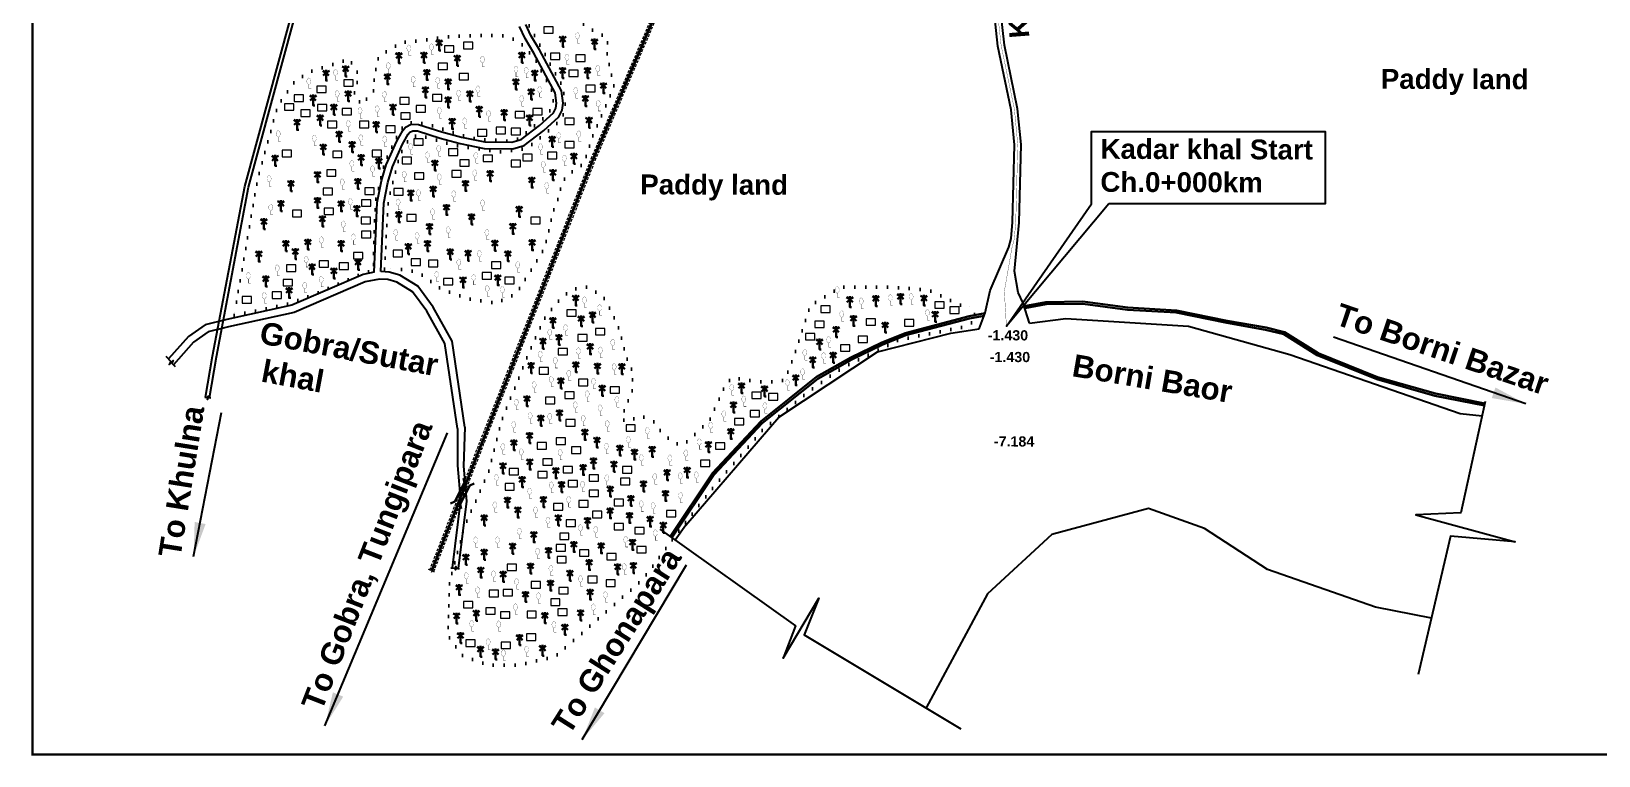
# Model space of a CAD drawing. Header units: millimetres. Extents: x 103 to 27159, y -166022 to -48.
# Drawn here: x 22627 to 25508, y -166022 to -164690 of the extents above; entities that cross this region are included whole.
import ezdxf

# ---------------------------------------------------------------- set-up
doc = ezdxf.new("R2010")
doc.units = ezdxf.units.MM
doc.header["$MEASUREMENT"] = 0
for name, pattern in [('CENTERX2', [4, 2.5, -0.5, 0.5, -0.5]), ('DASHED2', [0.375, 0.25, -0.125]), ('DOT2', [0.125, 0, -0.125]), ('HIDDENX2', [0.75, 0.5, -0.25])]:
    doc.linetypes.add(name, pattern=pattern)
for name, color, linetype in [('boundary', 7, 'Continuous'), ('Earthen Emb', 42, 'Continuous'), ('Home Stead', 151, 'Continuous'), ('Khal', 4, 'Continuous'), ('TEXT', 5, 'Continuous'), ('Trees', 77, 'Continuous')]:
    doc.layers.add(name, color=color, linetype=linetype)
for name, color, linetype, lineweight in [('Bridge or Culvert', 7, 'Continuous', 25), ('Earthan Road', 7, 'DASHED2', 9), ('HOUSE', 144, 'Continuous', 18), ('PUCCA ROAD', 1, 'Continuous', 30), ('Rail Line', 14, 'TRACKS', 35)]:
    doc.layers.add(name, color=color, linetype=linetype, lineweight=lineweight)
doc.styles.get("Standard").update_dxf_attribs({"font": 'arial.ttf'})
doc.styles.add('sum', font='arialbd.ttf')
doc.linetypes.add('TRACKS', pattern='A,0.15,[130,ltypeshp.shx,S=0.25,R=0,X=0,Y=0],0.15', length=0.3)
doc.dimstyles.get("Standard").update_dxf_attribs({"dimtxt": 0.18, "dimasz": 0.18, "dimexe": 0.18, "dimexo": 0.0625, "dimgap": 0.09, "dimtad": 0, "dimtih": 1, "dimtoh": 1, "dimdec": 4, "dimzin": 0, "dimdsep": 46, "dimtxsty": 'Standard', "dimblk": 'DATUMBLANK', "dimcen": 0.09, "dimadec": 0, "dimazin": 0, "dimtfac": 1, "dimtdec": 4, "dimtofl": 0, "dimtmove": 0, "dimatfit": 3, "dimfxl": 1, "dimtolj": 1, "dimtzin": 0, "dimarcsym": 0})

# ---------------------------------------------------------------- blocks, each defined once
blk = doc.blocks.new('A$C7FEE66E4')
at = {"layer": 'Trees', "linetype": 'Continuous', "const_width": 0.000142}
blk.add_lwpolyline([(0, 0, 0.606435), (0, 0.0049, 0.606435)], format="xyb", close=True, dxfattribs=at)
at = {"layer": 'Trees', "linetype": 'Continuous', "const_width": 0.000252}
for points in [[(0, 0), (0, -0.0029)], [(0, -0.0029), (0.0017, -0.0029)]]:
    blk.add_lwpolyline(points, dxfattribs=at)
blk = doc.blocks.new('A$C01DB3217')
at = {"layer": 'Trees', "color": 1, "lineweight": 30}
blk.add_lwpolyline([(0, 0.0028), (0, -0.0071), (0.0015, -0.0071)], dxfattribs=at)
for centre, start, end in [((-0.012, -0.0154), 41.2491, 62.6782), ((0.012, -0.0154), 117.3218, 138.7509)]:
    blk.add_arc(centre, 0.0195, start, end, dxfattribs=at)
blk = doc.blocks.new('_DatumBlank')
at = {"color": 0, "linetype": 'ByBlock', "lineweight": -2}
for p, q in [((0, 0.577), (-1, 0)), ((0, -0.577), (0, 0.577)), ((-1, 0), (0, -0.577))]:
    blk.add_line(p, q, dxfattribs=at)
blk = doc.blocks.new('A$C3B865840')
at = {"layer": 'Bridge or Culvert', "color": 7, "linetype": 'Continuous', "lineweight": 30}
for points in [[(0, 43.6), (13.8, 33.1), (91.3, 33.3), (105, 44.2)], [(0.2, 0), (13.9, 10.6), (91.4, 10.9), (105.2, 0.2)]]:
    blk.add_lwpolyline(points, dxfattribs=at)

msp = doc.modelspace()

# ---------------------------------------------------------------- linework, layer by layer
at = {"layer": 'boundary', "color": 0, "const_width": 4.13}
msp.add_lwpolyline([(22629.4, -162792.3), (27156.7, -162792.3), (27156.7, -166019.4), (22629.4, -166019.4), (22629.4, -162792.3)], dxfattribs=at)
at = {"layer": 'Earthan Road', "color": 7, "linetype": 'HIDDENX2', "ltscale": 10}
for points in [[(23359.7, -165680), (23505.4, -165308.9), (23656.4, -164924.1), (23941.6, -164260.3), (24122.2, -163932.4), (24303.3, -163645.5), (24558.2, -163266.5), (24706.9, -162998.8)], [(23367.1, -165682.9), (23512.8, -165311.8), (23663.8, -164927.1), (23948.8, -164263.8), (24129.1, -163936.5), (24310, -163649.9), (24565, -163270.7), (24713.8, -163002.8)], [(23356.8, -165678.9), (23362.9, -165681.3), (23363.9, -165679.3), (23362.9, -165684), (23364, -165681.6), (23367.9, -165683.3)]]:
    msp.add_lwpolyline(points, dxfattribs=at)
at = {"layer": 'Earthen Emb', "lineweight": 30}
for points in [[(25299.1, -165374.1), (25208.3, -165355.9), (25101.7, -165325.7), (24992.5, -165281.8), (24931, -165243), (24896.8, -165234.5), (24825.6, -165222), (24732.1, -165203), (24642.7, -165197.7), (24560.1, -165186.6), (24492.4, -165187.6), (24452.1, -165195.1)], [(24380.3, -165208.3), (24350.9, -165213.7), (24233.5, -165244.7), (24189.4, -165262.7), (24133.7, -165289.5), (24070.7, -165325.2), (23968.1, -165407.1), (23879.5, -165502.1), (23801.5, -165618.5)], [(24378.6, -165212.7), (24351.8, -165217.6), (24234.8, -165248.5), (24191, -165266.3), (24135.6, -165293.1), (24073, -165328.5), (23970.8, -165410), (23882.7, -165504.6), (23804.8, -165620.8)], [(25298.2, -165378), (25207.4, -165359.8), (25100.4, -165329.5), (24990.7, -165285.4), (24929.4, -165246.8), (24896, -165238.4), (24824.8, -165226), (24731.6, -165206.9), (24642.3, -165201.7), (24559.8, -165190.6), (24492.8, -165191.6), (24453.3, -165198.9)]]:
    msp.add_lwpolyline(points, dxfattribs=at)
at = {"layer": 'Home Stead', "color": 7, "linetype": 'DOT2', "lineweight": 50, "ltscale": 159.474072, "flags": 128}
for points in [[(23276.5, -165127.1), (23283.5, -165002), (23304.5, -164916.6), (23323.8, -164884.4), (23341.1, -164881.1), (23402.3, -164899), (23487.2, -164911.7), (23538.8, -164905), (23589.8, -164863.1), (23603.7, -164846.7), (23609.2, -164827.4), (23604.5, -164792.5), (23579, -164746.2), (23539.6, -164674.4), (23534.5, -164637.3), (23542.3, -164602.6), (23548.8, -164594.8), (23557.9, -164592.9), (23566.6, -164594.2), (23578.3, -164615.3), (23605.2, -164641.2), (23633.2, -164670.7), (23657.5, -164687), (23686.4, -164702.5), (23686, -164735.7), (23698.6, -164791.9), (23657.9, -164885.9), (23643.6, -164932.5), (23626.6, -164944.3), (23611.8, -164954.5), (23601.5, -164970.9), (23597.9, -164993.5), (23589.2, -165011.9), (23570.2, -165090.1), (23518.6, -165172.2), (23482.5, -165189.4), (23431.7, -165182), (23382.5, -165164.8), (23337.4, -165132), (23294.6, -165126.3), (23276.5, -165127.1)], [(23000.2, -165212.4), (23099.7, -165191.3), (23149.8, -165172.5), (23236.3, -165134.8), (23253.5, -165130.7), (23256, -165127.3), (23257.2, -165059.4), (23260.1, -165000.7), (23276.6, -164930.8), (23305, -164871.3), (23320.6, -164858.3), (23334.1, -164857.4), (23360.6, -164862.6), (23422.3, -164882.1), (23452.9, -164889.3), (23475.1, -164889.8), (23503.3, -164891.8), (23520.7, -164888.5), (23544.1, -164871), (23577, -164842.6), (23587.5, -164822.7), (23584.1, -164799.3), (23552.2, -164739.1), (23522.5, -164706.9), (23491.1, -164697.5), (23442, -164697.5), (23385.3, -164700.5), (23342.2, -164707.4), (23308.2, -164710), (23265.9, -164736), (23258.4, -164771.1), (23256.3, -164800), (23235, -164824.7), (23220.5, -164807.5), (23229.5, -164770.4), (23211.6, -164740.8), (23173.1, -164753.2), (23137.5, -164764.6), (23110.5, -164784.1), (23080.2, -164826.8), (23043.6, -164960.1), (23018.2, -165107.3), (23000.2, -165212.4)], [(24335.1, -165193), (24278.3, -165166.1), (24212.4, -165160.4), (24114.4, -165160.4), (24058.9, -165194.2), (24027.1, -165292.8), (24012.3, -165330.7), (23996.2, -165334.5), (23972.3, -165334.5), (23945.1, -165331.6), (23917, -165326.6), (23904.1, -165337.6), (23874, -165405.7), (23854.2, -165423.6), (23837.1, -165441.8), (23820.5, -165450.9), (23804.2, -165443.4), (23785.2, -165425.9), (23771.1, -165407.5), (23747.6, -165396.5), (23730.9, -165403.9), (23719.9, -165406.6), (23711.9, -165401.9), (23715.8, -165391.8), (23724, -165370.1), (23731.4, -165355.6), (23732.8, -165316.7), (23720, -165287.3), (23708.6, -165239.4), (23683.3, -165183.4), (23652.4, -165159.7), (23620.7, -165164.5), (23599, -165182.2), (23569.6, -165218.6), (23544.4, -165275.4), (23492.9, -165402.1), (23467.8, -165500.1), (23424.3, -165598.1), (23396.2, -165702.2), (23393.2, -165800.9), (23419.1, -165837.1), (23466.7, -165855.2), (23524, -165855.2), (23591, -165838.9), (23672.4, -165767.2), (23753, -165695.8), (23810, -165618.2), (23883.9, -165524.2), (23974.2, -165420.3), (24055.4, -165352.2), (24119.2, -165307.8), (24222.9, -165256.9), (24339, -165234), (24363, -165221.9), (24358.4, -165196.8), (24335.1, -165193)]]:
    msp.add_lwpolyline(points, dxfattribs=at)
at = {"layer": 'HOUSE'}
for points in [[(23569.4, -164693.3), (23586.5, -164693.3), (23586.5, -164681.4), (23569.4, -164681.4), (23569.4, -164693.3)], [(23386.6, -164728.2), (23403.7, -164728.2), (23403.7, -164716.3), (23386.6, -164716.3), (23386.6, -164728.2)], [(23422, -164721.8), (23439.1, -164721.8), (23439.1, -164709.9), (23422, -164709.9), (23422, -164721.8)], [(23375.4, -164760.2), (23392.5, -164760.2), (23392.5, -164748.2), (23375.4, -164748.2), (23375.4, -164760.2)], [(23581.8, -164741.6), (23598.8, -164741.6), (23598.8, -164729.7), (23581.8, -164729.7), (23581.8, -164741.6)], [(23628.1, -164745.2), (23645.2, -164745.2), (23645.2, -164733.3), (23628.1, -164733.3), (23628.1, -164745.2)], [(23201.5, -164790.9), (23218.6, -164790.9), (23218.6, -164778.9), (23201.5, -164778.9), (23201.5, -164790.9)], [(23413.8, -164779.1), (23430.9, -164779.1), (23430.9, -164767.1), (23413.8, -164767.1), (23413.8, -164779.1)], [(23615.5, -164773.1), (23632.5, -164773.1), (23632.5, -164761.2), (23615.5, -164761.2), (23615.5, -164773.1)], [(23110.7, -164818.6), (23127.8, -164818.6), (23127.8, -164806.6), (23110.7, -164806.6), (23110.7, -164818.6)], [(23151.9, -164802.6), (23169, -164802.6), (23169, -164790.6), (23151.9, -164790.6), (23151.9, -164802.6)], [(23304.9, -164823.6), (23321.9, -164823.6), (23321.9, -164811.7), (23304.9, -164811.7), (23304.9, -164823.6)], [(23364.8, -164818.2), (23381.9, -164818.2), (23381.9, -164806.2), (23364.8, -164806.2), (23364.8, -164818.2)], [(23646.6, -164801), (23663.7, -164801), (23663.7, -164789), (23646.6, -164789), (23646.6, -164801)], [(23092.8, -164834.9), (23109.9, -164834.9), (23109.9, -164823), (23092.8, -164823), (23092.8, -164834.9)], [(23122.9, -164846.3), (23140, -164846.3), (23140, -164834.3), (23122.9, -164834.3), (23122.9, -164846.3)], [(23153.4, -164836.3), (23170.5, -164836.3), (23170.5, -164824.3), (23153.4, -164824.3), (23153.4, -164836.3)], [(23198.6, -164843.6), (23215.7, -164843.6), (23215.7, -164831.6), (23198.6, -164831.6), (23198.6, -164843.6)], [(23306.8, -164851.6), (23323.9, -164851.6), (23323.9, -164839.6), (23306.8, -164839.6), (23306.8, -164851.6)], [(23334.8, -164838.5), (23351.9, -164838.5), (23351.9, -164826.5), (23334.8, -164826.5), (23334.8, -164838.5)], [(23516.7, -164849.1), (23533.8, -164849.1), (23533.8, -164837.2), (23516.7, -164837.2), (23516.7, -164849.1)], [(23549.3, -164843.5), (23566.4, -164843.5), (23566.4, -164831.5), (23549.3, -164831.5), (23549.3, -164843.5)], [(23171.6, -164867.1), (23188.7, -164867.1), (23188.7, -164855.2), (23171.6, -164855.2), (23171.6, -164867.1)], [(23230.7, -164867.1), (23247.8, -164867.1), (23247.8, -164855.2), (23230.7, -164855.2), (23230.7, -164867.1)], [(23278.9, -164875.8), (23295.9, -164875.8), (23295.9, -164863.9), (23278.9, -164863.9), (23278.9, -164875.8)], [(23447.2, -164882.4), (23464.3, -164882.4), (23464.3, -164870.4), (23447.2, -164870.4), (23447.2, -164882.4)], [(23481.9, -164878), (23499, -164878), (23499, -164866), (23481.9, -164866), (23481.9, -164878)], [(23509.5, -164879.9), (23526.6, -164879.9), (23526.6, -164867.9), (23509.5, -164867.9), (23509.5, -164879.9)], [(23607.8, -164861.4), (23624.9, -164861.4), (23624.9, -164849.4), (23607.8, -164849.4), (23607.8, -164861.4)], [(23330.5, -164899.4), (23347.6, -164899.4), (23347.6, -164887.5), (23330.5, -164887.5), (23330.5, -164899.4)], [(23607.9, -164904.1), (23625, -164904.1), (23625, -164892.1), (23607.9, -164892.1), (23607.9, -164904.1)], [(23088.2, -164920.4), (23105.3, -164920.4), (23105.3, -164908.4), (23088.2, -164908.4), (23088.2, -164920.4)], [(23181.3, -164921.9), (23198.3, -164921.9), (23198.3, -164910), (23181.3, -164910), (23181.3, -164921.9)], [(23253.8, -164920.4), (23270.9, -164920.4), (23270.9, -164908.4), (23253.8, -164908.4), (23253.8, -164920.4)], [(23309, -164933.2), (23326.1, -164933.2), (23326.1, -164921.2), (23309, -164921.2), (23309, -164933.2)], [(23394.2, -164918), (23411.3, -164918), (23411.3, -164906), (23394.2, -164906), (23394.2, -164918)], [(23415, -164938), (23432.1, -164938), (23432.1, -164926.1), (23415, -164926.1), (23415, -164938)], [(23457.9, -164929.3), (23475, -164929.3), (23475, -164917.4), (23457.9, -164917.4), (23457.9, -164929.3)], [(23509.3, -164938.7), (23526.3, -164938.7), (23526.3, -164926.8), (23509.3, -164926.8), (23509.3, -164938.7)], [(23530.6, -164927.7), (23547.7, -164927.7), (23547.7, -164915.8), (23530.6, -164915.8), (23530.6, -164927.7)], [(23576.3, -164924), (23593.3, -164924), (23593.3, -164912.1), (23576.3, -164912.1), (23576.3, -164924)], [(23170.2, -164956.3), (23187.3, -164956.3), (23187.3, -164944.3), (23170.2, -164944.3), (23170.2, -164956.3)], [(23331.6, -164961.7), (23348.7, -164961.7), (23348.7, -164949.7), (23331.6, -164949.7), (23331.6, -164961.7)], [(23400.1, -164957.7), (23417.2, -164957.7), (23417.2, -164945.8), (23400.1, -164945.8), (23400.1, -164957.7)], [(23163.9, -164990.2), (23180.9, -164990.2), (23180.9, -164978.3), (23163.9, -164978.3), (23163.9, -164990.2)], [(23240.3, -164989.6), (23257.4, -164989.6), (23257.4, -164977.7), (23240.3, -164977.7), (23240.3, -164989.6)], [(23293.8, -164990.8), (23310.9, -164990.8), (23310.9, -164978.8), (23293.8, -164978.8), (23293.8, -164990.8)], [(23165.4, -165026.9), (23182.5, -165026.9), (23182.5, -165015), (23165.4, -165015), (23165.4, -165026.9)], [(23234.3, -165011.5), (23251.3, -165011.5), (23251.3, -164999.5), (23234.3, -164999.5), (23234.3, -165011.5)], [(23107.1, -165030.9), (23124.2, -165030.9), (23124.2, -165018.9), (23107.1, -165018.9), (23107.1, -165030.9)], [(23233.9, -165043.6), (23251, -165043.6), (23251, -165031.7), (23233.9, -165031.7), (23233.9, -165043.6)], [(23317.6, -165038.7), (23334.7, -165038.7), (23334.7, -165026.7), (23317.6, -165026.7), (23317.6, -165038.7)], [(23545.4, -165043.5), (23562.4, -165043.5), (23562.4, -165031.5), (23545.4, -165031.5), (23545.4, -165043.5)], [(23234.3, -165069.2), (23251.4, -165069.2), (23251.4, -165057.2), (23234.3, -165057.2), (23234.3, -165069.2)], [(23219.8, -165108.4), (23236.9, -165108.4), (23236.9, -165096.5), (23219.8, -165096.5), (23219.8, -165108.4)], [(23292.6, -165104.3), (23309.7, -165104.3), (23309.7, -165092.4), (23292.6, -165092.4), (23292.6, -165104.3)], [(23096.6, -165131.3), (23113.7, -165131.3), (23113.7, -165119.3), (23096.6, -165119.3), (23096.6, -165131.3)], [(23156.5, -165123.7), (23173.6, -165123.7), (23173.6, -165111.7), (23156.5, -165111.7), (23156.5, -165123.7)], [(23193.1, -165127.5), (23210.2, -165127.5), (23210.2, -165115.5), (23193.1, -165115.5), (23193.1, -165127.5)], [(23325.7, -165120.3), (23342.8, -165120.3), (23342.8, -165108.4), (23325.7, -165108.4), (23325.7, -165120.3)], [(23357.6, -165122.7), (23374.7, -165122.7), (23374.7, -165110.7), (23357.6, -165110.7), (23357.6, -165122.7)], [(23473.3, -165125.6), (23490.3, -165125.6), (23490.3, -165113.7), (23473.3, -165113.7), (23473.3, -165125.6)], [(23090.2, -165158), (23107.2, -165158), (23107.2, -165146), (23090.2, -165146), (23090.2, -165158)], [(23385.1, -165156.1), (23402.2, -165156.1), (23402.2, -165144.1), (23385.1, -165144.1), (23385.1, -165156.1)], [(23455.8, -165145.4), (23472.9, -165145.4), (23472.9, -165133.5), (23455.8, -165133.5), (23455.8, -165145.4)], [(23497.8, -165154), (23514.9, -165154), (23514.9, -165142), (23497.8, -165142), (23497.8, -165154)], [(23015, -165189.6), (23032.1, -165189.6), (23032.1, -165177.6), (23015, -165177.6), (23015, -165189.6)], [(23070, -165180.8), (23087, -165180.8), (23087, -165168.9), (23070, -165168.9), (23070, -165180.8)], [(24288.1, -165199), (24305.2, -165199), (24305.2, -165187.1), (24288.1, -165187.1), (24288.1, -165199)], [(23611.7, -165213.7), (23628.8, -165213.7), (23628.8, -165201.7), (23611.7, -165201.7), (23611.7, -165213.7)], [(24078.8, -165206.7), (24095.9, -165206.7), (24095.9, -165194.7), (24078.8, -165194.7), (24078.8, -165206.7)], [(24315.5, -165208.4), (24332.6, -165208.4), (24332.6, -165196.5), (24315.5, -165196.5), (24315.5, -165208.4)], [(23664.1, -165247.9), (23681.2, -165247.9), (23681.2, -165235.9), (23664.1, -165235.9), (23664.1, -165247.9)], [(24050.6, -165257.1), (24067.7, -165257.1), (24067.7, -165245.1), (24050.6, -165245.1), (24050.6, -165257.1)], [(24067.7, -165234.5), (24084.8, -165234.5), (24084.8, -165222.5), (24067.7, -165222.5), (24067.7, -165234.5)], [(24161.7, -165230.2), (24178.8, -165230.2), (24178.8, -165218.2), (24161.7, -165218.2), (24161.7, -165230.2)], [(24232.2, -165231.9), (24249.2, -165231.9), (24249.2, -165219.9), (24232.2, -165219.9), (24232.2, -165231.9)], [(23595.5, -165284.7), (23612.6, -165284.7), (23612.6, -165272.7), (23595.5, -165272.7), (23595.5, -165284.7)], [(23631.8, -165259.3), (23648.9, -165259.3), (23648.9, -165247.4), (23631.8, -165247.4), (23631.8, -165259.3)], [(24114.7, -165278), (24131.8, -165278), (24131.8, -165266), (24114.7, -165266), (24114.7, -165278)], [(24147.2, -165262.2), (24164.2, -165262.2), (24164.2, -165250.2), (24147.2, -165250.2), (24147.2, -165262.2)], [(23560.7, -165320), (23577.7, -165320), (23577.7, -165308), (23560.7, -165308), (23560.7, -165320)], [(23633.3, -165341.3), (23650.4, -165341.3), (23650.4, -165329.4), (23633.3, -165329.4), (23633.3, -165341.3)], [(23607.9, -165364.7), (23625, -165364.7), (23625, -165352.7), (23607.9, -165352.7), (23607.9, -165364.7)], [(23691.5, -165355.3), (23708.6, -165355.3), (23708.6, -165343.3), (23691.5, -165343.3), (23691.5, -165355.3)], [(23951.8, -165365.1), (23968.9, -165365.1), (23968.9, -165353.2), (23951.8, -165353.2), (23951.8, -165365.1)], [(23982.4, -165367.8), (23999.5, -165367.8), (23999.5, -165355.9), (23982.4, -165355.9), (23982.4, -165367.8)], [(23572.6, -165374.6), (23589.7, -165374.6), (23589.7, -165362.7), (23572.6, -165362.7), (23572.6, -165374.6)], [(23948.7, -165398.7), (23965.8, -165398.7), (23965.8, -165386.8), (23948.7, -165386.8), (23948.7, -165398.7)], [(23609.9, -165415.6), (23627, -165415.6), (23627, -165403.6), (23609.9, -165403.6), (23609.9, -165415.6)], [(23720.4, -165425), (23737.4, -165425), (23737.4, -165413.1), (23720.4, -165413.1), (23720.4, -165425)], [(23919.8, -165413.4), (23936.9, -165413.4), (23936.9, -165401.4), (23919.8, -165401.4), (23919.8, -165413.4)], [(23557.2, -165457.8), (23574.3, -165457.8), (23574.3, -165445.9), (23557.2, -165445.9), (23557.2, -165457.8)], [(23592, -165449.4), (23609.1, -165449.4), (23609.1, -165437.4), (23592, -165437.4), (23592, -165449.4)], [(23885, -165458.3), (23902.1, -165458.3), (23902.1, -165446.4), (23885, -165446.4), (23885, -165458.3)], [(23567.7, -165487.6), (23584.7, -165487.6), (23584.7, -165475.7), (23567.7, -165475.7), (23567.7, -165487.6)], [(23620.4, -165465.8), (23637.5, -165465.8), (23637.5, -165453.8), (23620.4, -165453.8), (23620.4, -165465.8)], [(23505.5, -165505.5), (23522.6, -165505.5), (23522.6, -165493.6), (23505.5, -165493.6), (23505.5, -165505.5)], [(23558.2, -165511), (23575.3, -165511), (23575.3, -165499), (23558.2, -165499), (23558.2, -165511)], [(23605, -165501.6), (23622, -165501.6), (23622, -165489.6), (23605, -165489.6), (23605, -165501.6)], [(23652.7, -165517), (23669.8, -165517), (23669.8, -165505), (23652.7, -165505), (23652.7, -165517)], [(23713.9, -165502.1), (23731, -165502.1), (23731, -165490.1), (23713.9, -165490.1), (23713.9, -165502.1)], [(23857.6, -165490.1), (23874.7, -165490.1), (23874.7, -165478.2), (23857.6, -165478.2), (23857.6, -165490.1)], [(23498, -165533.4), (23515.1, -165533.4), (23515.1, -165521.4), (23498, -165521.4), (23498, -165533.4)], [(23614.4, -165527.4), (23631.5, -165527.4), (23631.5, -165515.4), (23614.4, -165515.4), (23614.4, -165527.4)], [(23652.7, -165545.3), (23669.8, -165545.3), (23669.8, -165533.3), (23652.7, -165533.3), (23652.7, -165545.3)], [(23710.4, -165523.4), (23727.5, -165523.4), (23727.5, -165511.5), (23710.4, -165511.5), (23710.4, -165523.4)], [(23587.1, -165570.1), (23604.1, -165570.1), (23604.1, -165558.2), (23587.1, -165558.2), (23587.1, -165570.1)], [(23633.8, -165564.7), (23650.9, -165564.7), (23650.9, -165552.7), (23633.8, -165552.7), (23633.8, -165564.7)], [(23698.5, -165562.2), (23715.6, -165562.2), (23715.6, -165550.2), (23698.5, -165550.2), (23698.5, -165562.2)], [(23610.4, -165600), (23627.5, -165600), (23627.5, -165588), (23610.4, -165588), (23610.4, -165600)], [(23658.7, -165584.1), (23675.8, -165584.1), (23675.8, -165572.1), (23658.7, -165572.1), (23658.7, -165584.1)], [(23795, -165582.6), (23812, -165582.6), (23812, -165570.6), (23795, -165570.6), (23795, -165582.6)], [(23598.6, -165624.2), (23615.6, -165624.2), (23615.6, -165612.2), (23598.6, -165612.2), (23598.6, -165624.2)], [(23698.5, -165606.4), (23715.6, -165606.4), (23715.6, -165594.5), (23698.5, -165594.5), (23698.5, -165606.4)], [(23736.8, -165613.9), (23753.8, -165613.9), (23753.8, -165601.9), (23736.8, -165601.9), (23736.8, -165613.9)], [(23591.9, -165645.4), (23608.9, -165645.4), (23608.9, -165633.4), (23591.9, -165633.4), (23591.9, -165645.4)], [(23634.9, -165654.9), (23652, -165654.9), (23652, -165642.9), (23634.9, -165642.9), (23634.9, -165654.9)], [(23685.4, -165661.6), (23702.5, -165661.6), (23702.5, -165649.6), (23685.4, -165649.6), (23685.4, -165661.6)], [(23740.3, -165648.7), (23757.3, -165648.7), (23757.3, -165636.7), (23740.3, -165636.7), (23740.3, -165648.7)], [(23501.8, -165681.3), (23518.9, -165681.3), (23518.9, -165669.4), (23501.8, -165669.4), (23501.8, -165681.3)], [(23593.6, -165667.2), (23610.7, -165667.2), (23610.7, -165655.3), (23593.6, -165655.3), (23593.6, -165667.2)], [(23546, -165713.4), (23563, -165713.4), (23563, -165701.5), (23546, -165701.5), (23546, -165713.4)], [(23650.1, -165703.6), (23667.2, -165703.6), (23667.2, -165691.6), (23650.1, -165691.6), (23650.1, -165703.6)], [(23683.7, -165710.3), (23700.7, -165710.3), (23700.7, -165698.3), (23683.7, -165698.3), (23683.7, -165710.3)], [(23469, -165729.3), (23486.1, -165729.3), (23486.1, -165717.4), (23469, -165717.4), (23469, -165729.3)], [(23494.4, -165727.9), (23511.5, -165727.9), (23511.5, -165716), (23494.4, -165716), (23494.4, -165727.9)], [(23582, -165745.2), (23599, -165745.2), (23599, -165733.3), (23582, -165733.3), (23582, -165745.2)], [(23597.2, -165724), (23614.2, -165724), (23614.2, -165712.1), (23597.2, -165712.1), (23597.2, -165724)], [(23421.9, -165749.7), (23439, -165749.7), (23439, -165737.8), (23421.9, -165737.8), (23421.9, -165749.7)], [(23462.6, -165761.5), (23479.7, -165761.5), (23479.7, -165749.6), (23462.6, -165749.6), (23462.6, -165761.5)], [(23489.7, -165768.8), (23506.8, -165768.8), (23506.8, -165756.9), (23489.7, -165756.9), (23489.7, -165768.8)], [(23538.5, -165768), (23555.5, -165768), (23555.5, -165756), (23538.5, -165756), (23538.5, -165768)], [(23595.2, -165763.8), (23612.3, -165763.8), (23612.3, -165751.8), (23595.2, -165751.8), (23595.2, -165763.8)], [(23425.9, -165820.8), (23443, -165820.8), (23443, -165808.8), (23425.9, -165808.8), (23425.9, -165820.8)], [(23490.7, -165824.5), (23507.8, -165824.5), (23507.8, -165812.6), (23490.7, -165812.6), (23490.7, -165824.5)], [(23537.5, -165809.6), (23554.6, -165809.6), (23554.6, -165797.6), (23537.5, -165797.6), (23537.5, -165809.6)]]:
    msp.add_lwpolyline(points, dxfattribs=at)
at = {"layer": 'Khal', "color": 3, "lineweight": 25, "ltscale": 0.1}
for points in [[(24461.9, -165226.2), (24450.4, -165189.9), (24441.4, -165170.3), (24434.8, -165130.9), (24442.8, -165041.1), (24446.5, -164898.2), (24440.3, -164832.5), (24415.9, -164715.1), (24404.5, -164611.7), (24395.4, -164550.5), (24387.2, -164483.7), (24387.3, -164442.3), (24397.7, -164407.3), (24438.4, -164340.2), (24480.8, -164272.5), (24505.1, -164233.8), (24513.6, -164216.2), (24513.5, -164214.7)], [(24369.4, -165236.6), (24380.6, -165207.4), (24389.7, -165166.2), (24424, -165086.5), (24428.1, -165071), (24430.8, -165040.4), (24434.5, -164898.6), (24428.4, -164834.2), (24404.1, -164717), (24392.6, -164613.2)]]:
    msp.add_lwpolyline(points, dxfattribs=at)
at = {"layer": 'Khal', "color": 7, "linetype": 'CENTERX2', "lineweight": 30, "ltscale": 5, "const_width": 0.515}
msp.add_lwpolyline([(24419.5, -165232.2), (24418.4, -165209.1), (24415.8, -165168.1), (24429.7, -165088.5), (24434, -165072.1), (24436.8, -165040.7), (24440.5, -164898.4), (24434.4, -164833.4), (24410, -164716.1), (24398.5, -164612.4)], dxfattribs=at)
at = {"layer": 'Khal', "lineweight": 25, "ltscale": 0.1}
for points in [[(23257.6, -165132.9), (23263.1, -165004.5), (23271, -164965), (23279.6, -164935), (23298.9, -164891.6), (23309.9, -164872.3), (23315.3, -164865.9), (23325.7, -164860.4), (23339.2, -164861), (23382.1, -164874.7), (23418.2, -164884.5), (23460.9, -164893.3), (23510.7, -164893.9), (23527.8, -164888.7), (23561.5, -164863), (23587.2, -164839.6), (23591.4, -164830.9), (23592.9, -164821.7), (23590.4, -164802.9), (23551.2, -164729.8), (23535, -164703.1), (23524.9, -164681.1)], [(23269.7, -165131.4), (23275, -165005.9), (23282.7, -164967.9), (23290.9, -164939.1), (23309.6, -164897.1), (23319.8, -164879.2), (23323, -164875.4), (23328.4, -164872.5), (23337, -164872.9), (23378.7, -164886.2), (23415.4, -164896.2), (23459.6, -164905.3), (23512.4, -164905.9), (23533.3, -164899.6), (23569.2, -164872.2), (23597, -164846.9), (23602.9, -164834.5), (23605, -164821.9), (23602, -164799.1), (23561.6, -164723.9), (23545.6, -164697.5), (23536.2, -164677)], [(23424.3, -165417.8), (23400.6, -165259.3), (23366.1, -165196.7), (23337.5, -165158.2), (23304.6, -165138.2), (23284.8, -165132.4), (23269.7, -165131.4)], [(23257.6, -165132.9), (23237, -165137.1), (23106.4, -165193.4), (22986.7, -165219.4), (22946.6, -165229.2), (22916.2, -165251.1), (22879.4, -165292)], [(23410.5, -165419.9), (23387.1, -165263.9), (23354.3, -165204.3), (23327.9, -165168.8), (23298.9, -165151.2), (23282.4, -165146.3), (23267, -165145.2), (23241.2, -165150.5), (23110.7, -165206.8), (22989.9, -165233), (22952.6, -165242.1), (22925.6, -165261.6), (22888.6, -165302.7)], [(24461.9, -165226.2), (24528.6, -165218), (24754.4, -165231.6), (24940.5, -165283.9), (25253.9, -165392.5), (25294.1, -165396.7)], [(23830.2, -165598), (24001.2, -165399.2), (24182.4, -165278.9), (24317.7, -165244.7), (24369.4, -165236.6)], [(22874.3, -165287), (22884, -165296.7), (22880.7, -165302.1), (22888.2, -165295.2), (22885.8, -165299.8), (22891.9, -165306.2)], [(25299.9, -165370.4), (25254.9, -165575.1), (25172.3, -165578.6), (25354.7, -165628.3), (25235.9, -165617.8), (25176.6, -165872.4)], [(23424.3, -165417.8), (23421.5, -165489.2), (23427.5, -165553.5), (23411.9, -165677.7)], [(23410.5, -165419.9), (23410.5, -165487.8), (23416.4, -165551.6), (23400.7, -165676.3)], [(25200.7, -165768.7), (25097.9, -165748.8), (24899.6, -165679.1), (24783.7, -165604.1), (24681, -165567.3), (24503.3, -165614.7), (24384.8, -165723.9), (24272.1, -165933.7)], [(23782.8, -165605.1), (24031.9, -165782.8), (24009.1, -165842.4), (24074.6, -165732), (24047.6, -165799.1), (24335.7, -165971.9)], [(23830.2, -165598), (23810.9, -165625.2)], [(23398.6, -165676.1), (23406.3, -165676.7), (23406.8, -165679.9), (23407.4, -165673.7), (23408, -165677.1), (23414, -165678.1)]]:
    msp.add_lwpolyline(points, dxfattribs=at)
at = {"layer": 'PUCCA ROAD', "lineweight": 25}
for points in [[(22947.7, -165362.6), (22960.5, -165286.9), (23019.5, -164974.9), (23207.2, -164284.8), (23412.7, -163529.3), (23541.4, -163046.4), (23596.8, -162866.5)], [(22954.7, -165363.4), (22967.4, -165288.1), (23026.3, -164976.4), (23214, -164286.6), (23419.5, -163531.2), (23548.1, -163048.3), (23603.5, -162868.5)], [(22946.4, -165362.5), (22951, -165363.1), (22951.3, -165366.5), (22952.2, -165360.5), (22952.5, -165363.3), (22957, -165363.6)]]:
    msp.add_lwpolyline(points, dxfattribs=at)
at = {"layer": 'Rail Line', "color": 212, "ltscale": 10, "true_color": 0xc529d6}
msp.add_lwpolyline([(23363.4, -165681.5), (23509.1, -165310.3), (23660.1, -164925.6), (23945.2, -164262.1), (24125.7, -163934.4), (24306.6, -163647.7), (24561.6, -163268.6), (24710.4, -163000.8)], dxfattribs=at)
at = {"layer": 'TEXT', "color": 7}
msp.add_lwpolyline([(24608.2, -165006.9), (24419.5, -165232.2), (24575.8, -165006.9), (24575.8, -164873.9), (25005.6, -164873.9), (25005.6, -165006.9)], close=True, dxfattribs=at)

# ---------------------------------------------------------------- block references
at = {"layer": 'Khal', "lineweight": 25, "ltscale": 0.1, "xscale": 0.5000000000126975, "yscale": 0.500000000003638, "zscale": 0.5, "rotation": 242.8628096002552}
msp.add_blockref('A$C3B865840', (23421.7, -165511), dxfattribs=at)
at = {"layer": 'Trees', "ltscale": 0.1, "xscale": 2016.0513898795, "yscale": 2016.051389879496, "zscale": 2016.05138987949}
for p in [(23604, -164703.9), (23349, -164733.3), (23377.1, -164710.8), (23529, -164733.2), (23662.7, -164708.6), (23205.1, -164758.3), (23303, -164734.1), (23410.3, -164738.7), (23603.9, -164761.6), (23649.6, -164761.4), (23169, -164766.2), (23281.8, -164772.9), (23354.3, -164765), (23393.5, -164782), (23518.1, -164782.5), (23552.6, -164766.1), (23678.8, -164789.4), (23145.2, -164811.8), (23209.8, -164804.1), (23351.6, -164797.1), (23393.3, -164815.4), (23433.2, -164804.3), (23546, -164800.8), (23645.7, -164812.9), (23158.4, -164848.5), (23183.4, -164828.8), (23292.1, -164828.9), (23450.7, -164832.7), (23496.4, -164838.8), (23543.1, -164848.6), (23115.8, -164856.7), (23261.3, -164860.8), (23400.8, -164854.9), (23652.4, -164852.7), (23164, -164902.2), (23193, -164878.4), (23216.9, -164897.6), (23584.7, -164887.6), (23075.3, -164922.7), (23233.7, -164921.6), (23266.1, -164928), (23369.1, -164931.7), (23624.6, -164918.9), (23153.3, -164952.9), (23470.6, -164951), (23547.1, -164962.8), (23586.2, -164949.2), (23104.6, -164969.1), (23227.6, -164965.4), (23324.7, -164986.6), (23366, -164979.4), (23425.3, -164968.9), (23086.2, -165005.9), (23153.3, -165000.2), (23196.8, -165006.3), (23225.5, -165015.4), (23390.4, -165013.1), (23523.9, -165016.4), (23054.9, -165039.2), (23162.3, -165034.3), (23302.6, -165026.2), (23359.3, -165048.4), (23436.6, -165030.5), (23512.3, -165047.9), (23095.2, -165079.4), (23135.6, -165076.8), (23196.8, -165079.6), (23355.5, -165079.7), (23479.3, -165079.1), (23547.9, -165077.9), (23045.5, -165098.8), (23112.6, -165094.4), (23320.3, -165085), (23397.4, -165094.9), (23430, -165097.3), (23503.4, -165098.3), (23143.3, -165122.4), (23183.5, -165130), (23227.9, -165113.8), (23058.2, -165144.4), (23101.2, -165165.8), (23420.8, -165146.6), (23484.6, -165142.4), (23627.9, -165179.8), (24131.9, -165182.7), (24179.6, -165180.7), (24225.1, -165176.9), (24268.1, -165179.9), (23586.1, -165220.9), (23638, -165217.8), (23659, -165210.7), (24138.5, -165217.1), (24288.8, -165209.7), (23597.2, -165252.2), (24106.5, -165237.7), (24196.8, -165229.5), (23567.8, -165259.1), (23654.5, -165269.1), (24076.2, -165260.4), (23545.8, -165303.8), (23628.2, -165302.4), (23667.9, -165304.9), (23712.6, -165305.6), (24063.6, -165293.5), (24101.2, -165284.7), (23600.7, -165331.9), (24032.3, -165326.3), (23538.4, -165364.9), (23676.6, -165345.7), (23932.8, -165341), (23975.1, -165346.6), (23598.2, -165391), (23917.8, -165376.3), (23563.8, -165400.7), (23913, -165424.9), (23514.3, -165445.8), (23543.2, -165432.6), (23644.7, -165426.6), (23667, -165440.8), (23871.8, -165449.2), (23543.4, -165481.2), (23660.6, -165479.3), (23709.2, -165455.6), (23735.9, -165463), (23768.6, -165457.9), (23494.3, -165488.5), (23591.4, -165497.1), (23641.5, -165491.1), (23698.3, -165485.3), (23795.8, -165500.6), (23832.7, -165496), (23529.5, -165513.5), (23602, -165522.5), (23691.5, -165531), (23752.4, -165521.5), (23792.9, -165539), (23502.4, -165551.2), (23521.5, -165569.4), (23568.5, -165550.1), (23729.4, -165548.2), (23459.7, -165583.8), (23596, -165584), (23649.8, -165588.9), (23691.1, -165570.7), (23726.8, -165579.3), (23764.6, -165586.1), (23789, -165597.4), (23550.8, -165614.8), (23459.8, -165647), (23512, -165635.9), (23578, -165643.8), (23624.4, -165632.7), (23674.6, -165635.2), (23732.3, -165628.9), (23426.1, -165656.3), (23453.3, -165679.8), (23545, -165672.6), (23652.6, -165665.7), (23705, -165674.1), (23733.9, -165671.6), (23413.5, -165711.8), (23494.6, -165687.6), (23581.6, -165703.8), (23617.4, -165685.6), (23535.7, -165724.6), (23654.4, -165720.4), (23409.1, -165764.3), (23445.2, -165759.2), (23571.2, -165763.4), (23637, -165758.7), (23608, -165785.1), (23416.3, -165800.3), (23453, -165825.3), (23524.8, -165803.8), (23567, -165823.5), (23480.6, -165830.4)]:
    msp.add_blockref('A$C01DB3217', p, dxfattribs=at)
at = {"layer": 'Trees', "linetype": 'DOT2', "ltscale": 0.2, "xscale": 2556.58682766978, "yscale": 2556.586827669784, "zscale": 2556.586827669781}
for p in [(23631.1, -164704.2), (23321.4, -164727.2), (23362.8, -164725), (23283.4, -164759.5), (23456.5, -164747.9), (23518.2, -164766.1), (23537.1, -164768.1), (23611.9, -164743.9), (23668.7, -164764.5), (23137.5, -164788), (23186.5, -164772.1), (23329.3, -164784.7), (23374.4, -164786.7), (23189.4, -164811), (23276.3, -164812.1), (23412.8, -164810.1), (23448.3, -164802.5), (23528.7, -164820), (23561.7, -164803.4), (23628, -164805.2), (23231.5, -164841.9), (23262.8, -164838.8), (23377.1, -164842), (23467.6, -164847.5), (23669.4, -164828.9), (23081.1, -164884.4), (23210, -164865.8), (23423.9, -164861.3), (23633.8, -164885), (23147.4, -164892.9), (23233.2, -164892.1), (23276.9, -164894.5), (23324.4, -164908.2), (23376.3, -164911.7), (23563.3, -164908.5), (23596.6, -164887.6), (23216.6, -164939.3), (23355.3, -164923.8), (23444.5, -164924.7), (23568.2, -164941.2), (23607.2, -164929.6), (23064.3, -164967), (23254.5, -164949.2), (23312.7, -164959.4), (23377.2, -164963.9), (23442.4, -164956.6), (23198.7, -164973.2), (23338.9, -164993.2), (23403.7, -164995.3), (23574.7, -164979.9), (23067.5, -165019.7), (23213.6, -165009.2), (23301.4, -165010.4), (23364.8, -165028.2), (23456.7, -165012), (23200.6, -165050.8), (23160.5, -165079.9), (23219.2, -165074.6), (23297.2, -165066.2), (23336.3, -165072), (23393.4, -165061.2), (23464.8, -165066), (23450.7, -165104.8), (23079.3, -165131.4), (23132.4, -165115.7), (23372.4, -165143.2), (23413.2, -165120.7), (23521.5, -165125.6), (23026.2, -165145.4), (23130, -165163.4), (23160.2, -165152.2), (23440.4, -165148.7), (23465.2, -165169.3), (23493.2, -165171), (24108.7, -165171.5), (23055.6, -165182.1), (23644, -165190.2), (24152.7, -165192.1), (24206.3, -165186.1), (24244.4, -165183.8), (23672, -165204.5), (24117, -165215.9), (24274.5, -165213.5), (23580.4, -165249.4), (23609.4, -165241.2), (23632.8, -165283.9), (23673.3, -165282.5), (23696.1, -165268.1), (24049.2, -165286.8), (24092.8, -165263), (23562.9, -165289.9), (23590.2, -165301.4), (23698.5, -165312.9), (24083.7, -165292.8), (23551.4, -165346.1), (23582.9, -165335.9), (23615.4, -165325.1), (23660.8, -165339.8), (24017.1, -165341.9), (24044.9, -165322.3), (23648.9, -165362.8), (23703.7, -165373.3), (23914.8, -165351.1), (23937, -165372.5), (23518.9, -165378.3), (23544.1, -165402.8), (23627.2, -165383.2), (23672.7, -165388.7), (23900.3, -165399.7), (23975.8, -165384.6), (23514, -165419.2), (23580.4, -165404.2), (23641.6, -165407.6), (23685.9, -165417.7), (23759.5, -165430.4), (23876, -165420.5), (23494.1, -165460), (23684.4, -165459.1), (23724.8, -165446.8), (23855.2, -165451.1), (23527.7, -165469.4), (23599.3, -165470.5), (23748.5, -165480), (23801.2, -165480.9), (23830.5, -165471.7), (23482.2, -165516.6), (23685.3, -165517.4), (23773.4, -165515), (23820.1, -165513.4), (23849.5, -165511.7), (23543.2, -165541.8), (23582.9, -165530.5), (23640.5, -165529.1), (23479.5, -165567), (23554, -165576.5), (23615, -165557.1), (23748.4, -165564.9), (23770.2, -165568.3), (23820.4, -165549.3), (23577, -165595.1), (23444.1, -165631.6), (23484, -165631.6), (23524.4, -165615.5), (23636.6, -165609), (23664.7, -165612.4), (23719.7, -165630.5), (23774.3, -165618.5), (23557.8, -165652.4), (23582.5, -165683.7), (23717.2, -165680.7), (23426.8, -165697), (23477, -165694), (23519.2, -165708), (23636.7, -165702.7), (23447.6, -165723.6), (23559.4, -165734.4), (23682.5, -165732.1), (23517.2, -165754.7), (23660.3, -165754.7), (23436.6, -165785.1), (23486.5, -165786.1), (23588, -165786.8), (23466.9, -165818.7), (23537.7, -165832.4), (23495.1, -165839.3)]:
    msp.add_blockref('A$C7FEE66E4', p, dxfattribs=at)

# ---------------------------------------------------------------- texts
at = {"layer": 'TEXT', "color": 7, "lineweight": 25, "style": 'sum'}
for s, p in [('-1.430', (24385.3, -165257.9)), ('-1.430', (24389, -165297.8)), ('-7.184', (24396.6, -165453))]:
    msp.add_text(s, height=18.73, rotation=359.7933, dxfattribs=at).set_placement(p)
at = {"layer": 'TEXT', "color": 7, "attachment_point": 1, "style": 'sum'}
for s, insert, char_height, width, rotation in [('Kadar khal', (24425.6, -164703.7), 36.45, 705.593, 94.3181), ('Paddy land ', (25107.9, -164758.9), 36.451, 705.593, 359.7933), ('Kadar khal Start\\PCh.0+000km', (24592.7, -164887.7), 36.451, 705.593, 359.7933), ('Paddy land ', (23746.7, -164953), 36.451, 705.593, 359.7933), ('To Borni Bazar', (25034.4, -165188.9), 41.073, 795.064, 341.1921), ('Gobra/Sutar\\P khal', (23052.2, -165222.8), 41.073, 795.064, 349.4183), ('Borni Baor', (24545.3, -165283.1), 41.07, 795.064, 350.3519), ('To Khulna', (22860.6, -165652.4), 41.07, 795.064, 80.8926), ('To Gobra, Tungipara ', (23122.7, -165926.6), 41.073, 795.064, 68.752), ('To Ghonapara', (23581.3, -165963.6), 41.073, 795.064, 57.6812)]:
    msp.add_mtext(s, dxfattribs=dict(at, insert=insert, char_height=char_height, width=width, rotation=rotation))

# ---------------------------------------------------------------- leaders
at = {"layer": 'TEXT', "color": 0, "lineweight": 25}
for points in [[(25374.2, -165374.8), (25020.9, -165252.4)], [(22925.7, -165655.1), (22976.9, -165390.7)], [(23167, -165966.7), (23392.6, -165428.1)], [(23640, -165991.8), (23831.8, -165670.8)]]:
    msp.add_leader(points, dimstyle='Standard', override={"dimscale": 0.5, "dimasz": 125, "dimgap": 0.09, "dimtad": 0}, dxfattribs=at)

doc.saveas('drawing.dxf')
